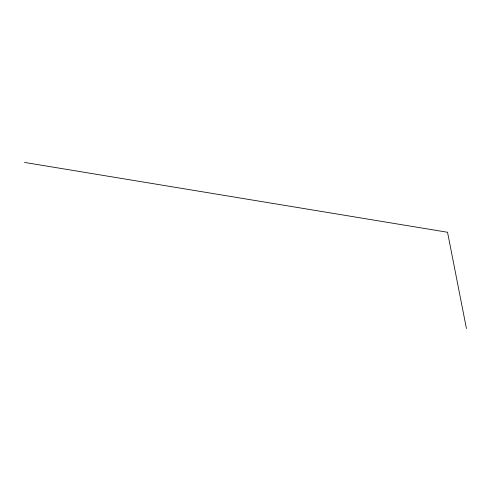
<?xml version="1.0" encoding="UTF-8"?>
<svg xmlns="http://www.w3.org/2000/svg" width="491" height="491" viewBox="0 0 491 491"><rect width="100%" height="100%" fill="white"/><g stroke="black" fill="none" stroke-linecap="round" stroke-linejoin="round"><path stroke-width="0.74" d="M24.55 162.429L447.534 232.261L466.45 328.571"/></g></svg>
